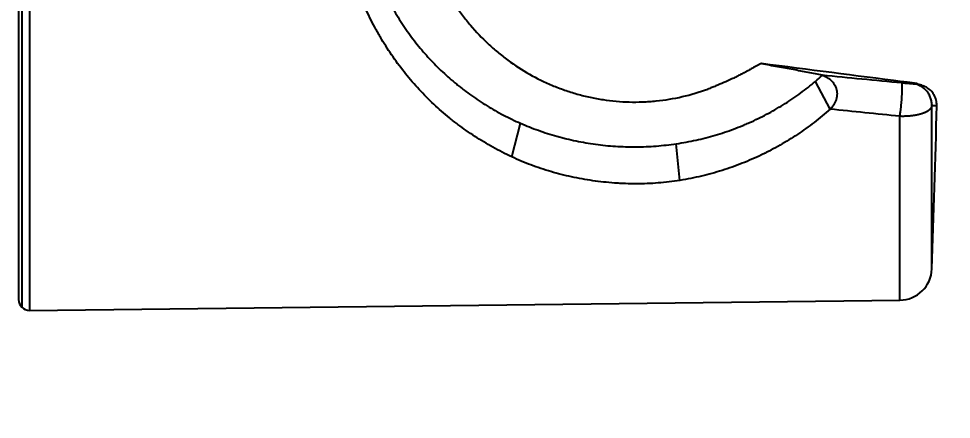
# Model space of a CAD drawing. Extents: x 9119 to 14551, y -233 to 2082.
# Drawn here: x 12626.03 to 12669.19, y 1761.05 to 1779.58 of the extents above; entities that cross this region are included whole.
import ezdxf

# ---------------------------------------------------------------- set-up
doc = ezdxf.new("R2010")
doc.units = 0
doc.header["$LTSCALE"] = 10
doc.header["$MEASUREMENT"] = 0
doc.header["$PDMODE"] = 3
doc.header["$PDSIZE"] = -10
doc.layers.get('0').update_dxf_attribs({"linetype": 'CONTINUOUS'})
doc.layers.get('DEFPOINTS').update_dxf_attribs({"linetype": 'CONTINUOUS'})
doc.layers.add('1', color=7, linetype='CONTINUOUS', true_color=0xffffff)
doc.styles.add('Daelim Dimension', font='')
doc.styles.get('Daelim Dimension').set_extended_font_data('나눔고딕')
doc.dimstyles.new('DEFAULT', dxfattribs={"dimscale": 2, "dimtxt": 2, "dimasz": 2, "dimexe": 0, "dimexo": 2, "dimgap": 1, "dimtad": 1, "dimdec": 1, "dimzin": 9, "dimdsep": 46, "dimtxsty": 'Daelim Dimension', "dimcen": 0.5, "dimclrd": 252, "dimclre": 252, "dimclrt": 3, "dimadec": 1, "dimazin": 0, "dimtfac": 1, "dimtdec": 1, "dimtix": 1, "dimtmove": 0, "dimatfit": 3, "dimfxl": 1, "dimtolj": 1, "dimtzin": 1, "dimlwd": 9, "dimlwe": 9, "dimarcsym": 0})

# ---------------------------------------------------------------- blocks, each defined once
blk = doc.blocks.new('*D12')
at = {"color": 5, "lineweight": 9, "ltscale": 0.5, "transparency": 16777216}
for p, q in [((12621.529, 1845.981), (12877.045, 1845.981)), ((12875.045, 1837.981), (12875.045, 1339.499)), ((12371.529, 1331.499), (12877.045, 1331.499))]:
    blk.add_line(p, q, dxfattribs=at)
at = {"color": 5, "ltscale": 0.5, "transparency": 16777216}
for points in [[(12873.711, 1837.981), (12876.378, 1837.981), (12875.045, 1845.981)], [(12873.711, 1339.499), (12876.378, 1339.499), (12875.045, 1331.499)]]:
    blk.add_solid(points, dxfattribs=at)
at = {"layer": 'DEFPOINTS', "color": 0, "ltscale": 0.5, "transparency": 16777216}
for p in [(12617.529, 1845.981), (12367.529, 1331.499), (12875.045, 1331.499)]:
    blk.add_point(p, dxfattribs=at)
at = {"color": 7, "ltscale": 0.5, "transparency": 16777216, "insert": (12862.272, 1588.74), "char_height": 20, "attachment_point": 5, "rotation": 90, "style": 'Daelim Dimension'}
blk.add_mtext('\\A1;514', dxfattribs=at)

msp = doc.modelspace()

# ---------------------------------------------------------------- linework, layer by layer
at = {"layer": '1', "color": 7, "linetype": 'Continuous', "lineweight": -3}
for p, q in [((12626.029, 1785.981), (12626.029, 1766.581)), ((12626.175, 1785.981), (12626.175, 1766.228)), ((12626.529, 1785.981), (12626.529, 1766.081)), ((12663.572, 1775.391), (12662.893, 1776.677)), ((12668.285, 1768.001), (12668.285, 1775.556)), ((12648.845, 1773.185), (12649.256, 1774.739)), ((12666.804, 1766.557), (12666.804, 1775.062)), ((12656.628, 1772.097), (12656.46, 1773.792)), ((12626.529, 1766.081), (12666.804, 1766.557))]:
    msp.add_line(p, q, dxfattribs=at)
for centre, radius, start, end in [((12191.812, 1785.981), 476.812, 357.83886, 358.74657), ((12666.786, 1768.057), 1.5, 270.6772, 357.8389), ((12626.529, 1766.581), 0.5, 180, 225), ((12626.529, 1766.581), 0.5, 225, 270)]:
    msp.add_arc(centre, radius, start, end, dxfattribs=at)
for points, knots in [([(12649.272, 1797.23), (12649.002, 1797.112), (12648.738, 1796.987), (12648.222, 1796.719), (12647.97, 1796.577), (12647.478, 1796.278), (12647.237, 1796.12), (12646.885, 1795.871), (12646.711, 1795.744), (12646.54, 1795.612), (12646.426, 1795.523), (12646.37, 1795.478), (12646.091, 1795.25), (12645.875, 1795.061), (12645.457, 1794.67), (12645.255, 1794.467), (12644.865, 1794.048), (12644.677, 1793.831), (12644.315, 1793.383), (12644.14, 1793.151), (12643.806, 1792.671), (12643.646, 1792.423), (12643.455, 1792.102), (12643.418, 1792.037), (12643.344, 1791.907), (12643.234, 1791.711), (12643.13, 1791.512), (12642.93, 1791.109), (12642.806, 1790.835), (12642.577, 1790.275), (12642.472, 1789.99), (12642.33, 1789.551), (12642.286, 1789.404), (12642.222, 1789.18), (12642.192, 1789.067), (12642.163, 1788.954), (12642.144, 1788.878), (12642.134, 1788.84), (12642.052, 1788.497), (12641.991, 1788.191), (12641.893, 1787.575), (12641.855, 1787.266), (12641.805, 1786.644), (12641.792, 1786.331), (12641.79, 1785.859), (12641.793, 1785.702), (12641.802, 1785.465), (12641.805, 1785.385), (12641.814, 1785.227), (12641.819, 1785.147), (12641.849, 1784.752), (12641.886, 1784.439), (12641.982, 1783.821), (12642.042, 1783.516), (12642.184, 1782.912), (12642.266, 1782.614), (12642.383, 1782.246), (12642.407, 1782.173), (12642.457, 1782.026), (12642.483, 1781.953), (12642.561, 1781.736), (12642.616, 1781.593), (12642.787, 1781.168), (12642.911, 1780.893), (12643.177, 1780.355), (12643.319, 1780.092), (12643.545, 1779.708), (12643.661, 1779.519), (12643.783, 1779.332), (12643.865, 1779.209), (12643.906, 1779.148), (12644.117, 1778.844), (12644.292, 1778.609), (12644.656, 1778.156), (12644.845, 1777.937), (12645.236, 1777.514), (12645.439, 1777.31), (12645.858, 1776.916), (12646.074, 1776.727), (12646.353, 1776.498), (12646.41, 1776.453), (12646.523, 1776.363), (12646.694, 1776.231), (12646.868, 1776.103), (12647.221, 1775.853), (12647.461, 1775.695), (12647.953, 1775.394), (12648.205, 1775.252), (12648.721, 1774.984), (12648.986, 1774.857), (12649.256, 1774.739)], [0, 0, 0, 0, 0.03125, 0.03125, 0.0625, 0.0625, 0.09375, 0.09375, 0.109375, 0.117187, 0.117187, 0.125, 0.125, 0.15625, 0.15625, 0.1875, 0.1875, 0.21875, 0.21875, 0.25, 0.25, 0.28125, 0.28125, 0.289062, 0.289062, 0.296875, 0.3125, 0.3125, 0.34375, 0.34375, 0.375, 0.375, 0.390625, 0.390625, 0.398437, 0.402344, 0.402344, 0.40625, 0.40625, 0.4375, 0.4375, 0.46875, 0.46875, 0.5, 0.5, 0.515625, 0.515625, 0.523437, 0.523437, 0.53125, 0.53125, 0.5625, 0.5625, 0.59375, 0.59375, 0.625, 0.625, 0.632812, 0.632812, 0.640625, 0.640625, 0.65625, 0.65625, 0.6875, 0.6875, 0.71875, 0.71875, 0.734375, 0.742187, 0.742187, 0.75, 0.75, 0.78125, 0.78125, 0.8125, 0.8125, 0.84375, 0.84375, 0.875, 0.875, 0.882812, 0.882812, 0.890625, 0.90625, 0.90625, 0.9375, 0.9375, 0.96875, 0.96875, 1, 1, 1, 1]), ([(12648.845, 1773.185), (12648.547, 1773.325), (12648.256, 1773.474), (12647.688, 1773.79), (12647.411, 1773.957), (12646.871, 1774.308), (12646.607, 1774.493), (12646.285, 1774.736), (12646.221, 1774.785), (12646.094, 1774.884), (12646.031, 1774.935), (12645.843, 1775.087), (12645.72, 1775.191), (12645.357, 1775.508), (12645.123, 1775.727), (12644.672, 1776.18), (12644.454, 1776.415), (12644.034, 1776.901), (12643.833, 1777.151), (12643.444, 1777.67), (12643.258, 1777.937), (12642.99, 1778.352), (12642.903, 1778.492), (12642.775, 1778.706), (12642.733, 1778.778), (12642.65, 1778.923), (12642.446, 1779.286), (12642.258, 1779.658), (12641.977, 1780.265), (12641.847, 1780.574), (12641.608, 1781.206), (12641.499, 1781.528), (12641.352, 1782.021), (12641.306, 1782.187), (12641.241, 1782.438), (12641.22, 1782.522), (12641.18, 1782.692), (12641.16, 1782.777), (12641.067, 1783.201), (12641.005, 1783.544), (12640.905, 1784.232), (12640.868, 1784.579), (12640.818, 1785.277), (12640.805, 1785.628), (12640.805, 1785.981)], [0, 0, 0, 0, 0.0625, 0.0625, 0.125, 0.125, 0.1875, 0.1875, 0.203125, 0.203125, 0.21875, 0.21875, 0.25, 0.25, 0.3125, 0.3125, 0.375, 0.375, 0.4375, 0.4375, 0.5, 0.5, 0.53125, 0.53125, 0.546875, 0.546875, 0.5625, 0.625, 0.625, 0.6875, 0.6875, 0.75, 0.75, 0.78125, 0.78125, 0.796875, 0.796875, 0.8125, 0.8125, 0.875, 0.875, 0.9375, 0.9375, 1, 1, 1, 1]), ([(12644.482, 1785.981), (12644.482, 1785.565), (12644.507, 1785.154), (12644.604, 1784.342), (12644.676, 1783.94), (12644.819, 1783.345), (12644.873, 1783.148), (12644.947, 1782.903), (12644.962, 1782.854), (12644.994, 1782.756), (12645.042, 1782.61), (12645.092, 1782.466), (12645.269, 1781.99), (12645.43, 1781.621), (12645.793, 1780.908), (12645.995, 1780.563), (12646.244, 1780.188), (12646.272, 1780.146), (12646.329, 1780.064), (12646.415, 1779.94), (12646.503, 1779.819), (12646.683, 1779.58), (12646.807, 1779.426), (12647.191, 1778.973), (12647.462, 1778.688), (12647.894, 1778.285), (12648.042, 1778.155), (12648.27, 1777.965), (12648.348, 1777.903), (12648.504, 1777.781), (12648.583, 1777.72), (12648.985, 1777.425), (12649.318, 1777.209), (12650.006, 1776.819), (12650.362, 1776.644), (12650.914, 1776.413), (12651.101, 1776.341), (12651.483, 1776.208), (12651.676, 1776.147), (12652.071, 1776.036), (12652.269, 1775.987), (12652.668, 1775.901), (12652.868, 1775.864), (12653.471, 1775.773), (12653.876, 1775.737), (12654.49, 1775.721), (12654.696, 1775.722), (12655.006, 1775.734), (12655.109, 1775.739), (12655.265, 1775.75), (12655.317, 1775.754), (12655.42, 1775.763), (12655.472, 1775.767), (12655.936, 1775.814), (12656.34, 1775.881), (12657.136, 1776.064), (12657.528, 1776.18), (12657.912, 1776.32)], [0, 0, 0, 0, 0.0625, 0.0625, 0.125, 0.125, 0.15625, 0.15625, 0.164062, 0.164062, 0.171875, 0.1875, 0.1875, 0.25, 0.25, 0.3125, 0.3125, 0.320312, 0.320312, 0.328125, 0.34375, 0.34375, 0.375, 0.375, 0.4375, 0.4375, 0.46875, 0.46875, 0.484375, 0.484375, 0.5, 0.5, 0.5625, 0.5625, 0.625, 0.625, 0.65625, 0.65625, 0.6875, 0.6875, 0.71875, 0.71875, 0.75, 0.75, 0.8125, 0.8125, 0.84375, 0.84375, 0.859375, 0.859375, 0.867187, 0.867187, 0.875, 0.875, 0.9375, 0.9375, 1, 1, 1, 1]), ([(12660.397, 1777.501), (12660.394, 1777.502), (12660.389, 1777.501), (12660.374, 1777.497), (12660.365, 1777.493), (12660.349, 1777.486), (12660.343, 1777.484), (12660.331, 1777.478), (12660.324, 1777.475), (12660.303, 1777.464), (12660.288, 1777.456), (12660.255, 1777.439), (12660.237, 1777.43), (12660.209, 1777.414), (12660.2, 1777.409), (12660.18, 1777.398), (12660.17, 1777.393), (12660.118, 1777.364), (12660.074, 1777.34), (12659.981, 1777.287), (12659.932, 1777.26), (12659.856, 1777.217), (12659.83, 1777.203), (12659.777, 1777.174), (12659.75, 1777.159), (12659.669, 1777.115), (12659.614, 1777.086), (12659.502, 1777.026), (12659.445, 1776.996), (12659.358, 1776.952), (12659.329, 1776.937), (12659.27, 1776.907), (12659.24, 1776.892), (12659.15, 1776.847), (12659.09, 1776.818), (12658.909, 1776.732), (12658.787, 1776.676), (12658.54, 1776.567), (12658.416, 1776.515), (12658.228, 1776.439), (12658.164, 1776.415), (12658.038, 1776.366), (12657.975, 1776.343), (12657.912, 1776.32)], [0, 0, 0, 0, 0.03125, 0.03125, 0.0625, 0.0625, 0.078125, 0.078125, 0.09375, 0.09375, 0.125, 0.125, 0.15625, 0.15625, 0.171875, 0.171875, 0.1875, 0.1875, 0.25, 0.25, 0.3125, 0.3125, 0.34375, 0.34375, 0.375, 0.375, 0.4375, 0.4375, 0.5, 0.5, 0.53125, 0.53125, 0.5625, 0.5625, 0.625, 0.625, 0.75, 0.75, 0.875, 0.875, 0.9375, 0.9375, 1, 1, 1, 1]), ([(12660.397, 1777.501), (12660.656, 1777.458), (12660.905, 1777.414), (12661.391, 1777.326), (12661.628, 1777.282), (12662.093, 1777.193), (12662.32, 1777.149), (12662.769, 1777.061), (12662.99, 1777.017), (12663.209, 1776.973)], [0, 0, 0, 0, 0.25, 0.25, 0.5, 0.5, 0.75, 0.75, 1, 1, 1, 1]), ([(12663.572, 1775.391), (12663.604, 1775.419), (12663.634, 1775.45), (12663.692, 1775.515), (12663.72, 1775.549), (12663.758, 1775.604), (12663.77, 1775.624), (12663.794, 1775.662), (12663.805, 1775.682), (12663.835, 1775.743), (12663.853, 1775.786), (12663.871, 1775.841), (12663.875, 1775.852), (12663.881, 1775.875), (12663.89, 1775.908), (12663.901, 1775.965), (12663.907, 1776.01), (12663.909, 1776.044), (12663.91, 1776.056), (12663.911, 1776.079), (12663.911, 1776.09), (12663.91, 1776.148), (12663.906, 1776.192), (12663.894, 1776.257), (12663.89, 1776.279), (12663.881, 1776.31), (12663.878, 1776.321), (12663.872, 1776.341), (12663.869, 1776.352), (12663.851, 1776.402), (12663.834, 1776.44), (12663.806, 1776.494), (12663.796, 1776.511), (12663.774, 1776.546), (12663.763, 1776.562), (12663.728, 1776.61), (12663.703, 1776.64), (12663.65, 1776.696), (12663.623, 1776.721), (12663.58, 1776.757), (12663.565, 1776.769), (12663.535, 1776.791), (12663.519, 1776.802), (12663.473, 1776.832), (12663.441, 1776.851), (12663.344, 1776.901), (12663.277, 1776.928), (12663.207, 1776.949)], [0, 0, 0, 0, 0.0625, 0.0625, 0.125, 0.125, 0.15625, 0.15625, 0.1875, 0.1875, 0.25, 0.25, 0.265625, 0.265625, 0.28125, 0.3125, 0.34375, 0.34375, 0.359375, 0.359375, 0.375, 0.375, 0.4375, 0.4375, 0.46875, 0.46875, 0.484375, 0.484375, 0.5, 0.5, 0.5625, 0.5625, 0.59375, 0.59375, 0.625, 0.625, 0.6875, 0.6875, 0.75, 0.75, 0.78125, 0.78125, 0.8125, 0.8125, 0.875, 0.875, 1, 1, 1, 1]), ([(12656.46, 1773.792), (12656.771, 1773.838), (12657.076, 1773.894), (12657.675, 1774.027), (12657.969, 1774.103), (12658.548, 1774.274), (12658.833, 1774.369), (12659.254, 1774.525), (12659.393, 1774.58), (12659.6, 1774.665), (12659.668, 1774.694), (12659.805, 1774.753), (12659.873, 1774.783), (12660.211, 1774.937), (12660.475, 1775.067), (12660.863, 1775.276), (12661.054, 1775.384), (12661.242, 1775.496), (12661.367, 1775.572), (12661.429, 1775.61), (12661.737, 1775.805), (12661.977, 1775.968), (12662.444, 1776.31), (12662.672, 1776.489), (12662.893, 1776.677)], [0, 0, 0, 0, 0.125, 0.125, 0.25, 0.25, 0.375, 0.375, 0.4375, 0.4375, 0.46875, 0.46875, 0.5, 0.5, 0.625, 0.625, 0.6875, 0.71875, 0.71875, 0.75, 0.75, 0.875, 0.875, 1, 1, 1, 1]), ([(12667.321, 1776.579), (12667.317, 1776.579), (12667.298, 1776.58), (12667.229, 1776.582), (12667.099, 1776.586), (12666.977, 1776.589), (12666.903, 1776.592)], [0, 0, 0, 0, 0.210012, 0.442149, 0.702368, 1, 1, 1, 1]), ([(12667.413, 1776.599), (12667.412, 1776.599), (12667.404, 1776.6), (12667.378, 1776.603), (12667.336, 1776.609), (12667.28, 1776.616), (12667.208, 1776.625), (12667.137, 1776.634), (12667.075, 1776.642), (12667.008, 1776.651), (12666.955, 1776.658), (12666.919, 1776.662)], [0, 0, 0, 0, 0.125, 0.25, 0.375, 0.5, 0.625, 0.75, 0.8125, 0.875, 1, 1, 1, 1]), ([(12667.382, 1776.573), (12667.386, 1776.573), (12667.393, 1776.573), (12667.403, 1776.572), (12667.413, 1776.572), (12667.423, 1776.571), (12667.433, 1776.571), (12667.443, 1776.57), (12667.452, 1776.57), (12667.461, 1776.569), (12667.47, 1776.569), (12667.479, 1776.568), (12667.488, 1776.568), (12667.496, 1776.567), (12667.504, 1776.567), (12667.512, 1776.567), (12667.52, 1776.566), (12667.527, 1776.566), (12667.535, 1776.566), (12667.542, 1776.565), (12667.548, 1776.565), (12667.555, 1776.565), (12667.561, 1776.564), (12667.567, 1776.564), (12667.573, 1776.564), (12667.578, 1776.563), (12667.584, 1776.563), (12667.588, 1776.563), (12667.593, 1776.563), (12667.598, 1776.563), (12667.602, 1776.563), (12667.605, 1776.563), (12667.609, 1776.562), (12667.612, 1776.562), (12667.615, 1776.562), (12667.618, 1776.562), (12667.62, 1776.563), (12667.622, 1776.563), (12667.623, 1776.563), (12667.625, 1776.563), (12667.626, 1776.563), (12667.626, 1776.563), (12667.626, 1776.564), (12667.626, 1776.564), (12667.625, 1776.565), (12667.623, 1776.565), (12667.62, 1776.566), (12667.617, 1776.567), (12667.613, 1776.568), (12667.608, 1776.568), (12667.603, 1776.569), (12667.597, 1776.571), (12667.589, 1776.572), (12667.581, 1776.573), (12667.573, 1776.575), (12667.563, 1776.576), (12667.552, 1776.578), (12667.541, 1776.58), (12667.528, 1776.582), (12667.515, 1776.584), (12667.5, 1776.586), (12667.485, 1776.588), (12667.469, 1776.59), (12667.451, 1776.593), (12667.433, 1776.596), (12667.419, 1776.598), (12667.413, 1776.599)], [0, 0, 0, 0, 0.011243, 0.022549, 0.03392, 0.045355, 0.056853, 0.068416, 0.080042, 0.091733, 0.103488, 0.115307, 0.127191, 0.139139, 0.151151, 0.163228, 0.175369, 0.187574, 0.199845, 0.21218, 0.224579, 0.237043, 0.249573, 0.262167, 0.274826, 0.287549, 0.300338, 0.313192, 0.326112, 0.339096, 0.352146, 0.365261, 0.378441, 0.391687, 0.404999, 0.418376, 0.431819, 0.445327, 0.458901, 0.472542, 0.486248, 0.50002, 0.518873, 0.537897, 0.557092, 0.576458, 0.595994, 0.615702, 0.635582, 0.655634, 0.675857, 0.696253, 0.716821, 0.737561, 0.758475, 0.779561, 0.800821, 0.822255, 0.843862, 0.865643, 0.887599, 0.909729, 0.932034, 0.954514, 0.977169, 1, 1, 1, 1]), ([(12668.285, 1775.556), (12668.286, 1775.613), (12668.282, 1775.672), (12668.264, 1775.791), (12668.249, 1775.851), (12668.207, 1775.97), (12668.18, 1776.028), (12668.115, 1776.14), (12668.076, 1776.193), (12667.99, 1776.291), (12667.941, 1776.335), (12667.838, 1776.414), (12667.728, 1776.481), (12667.554, 1776.547), (12667.439, 1776.568), (12667.382, 1776.573)], [0, 0, 0, 0, 0.125, 0.125, 0.25, 0.25, 0.375, 0.375, 0.5, 0.5, 0.625, 0.625, 0.75, 0.875, 1, 1, 1, 1]), ([(12667.583, 1776.561), (12667.582, 1776.56), (12667.569, 1776.561), (12667.538, 1776.563), (12667.527, 1776.564)], [0, 0, 0, 0, 0.713686, 1, 1, 1, 1]), ([(12668.51, 1775.541), (12668.51, 1775.56), (12668.51, 1775.664), (12668.483, 1775.814), (12668.425, 1775.992), (12668.327, 1776.15), (12668.187, 1776.305), (12668.009, 1776.424), (12667.802, 1776.507), (12667.655, 1776.549), (12667.579, 1776.562)], [0, 0, 0, 0, 0.004719, 0.027471, 0.081266, 0.163034, 0.273137, 0.464331, 0.706547, 1, 1, 1, 1]), ([(12668.285, 1775.556), (12668.285, 1775.554), (12668.284, 1775.549), (12668.283, 1775.541), (12668.282, 1775.534), (12668.28, 1775.527), (12668.278, 1775.52), (12668.276, 1775.512), (12668.274, 1775.505), (12668.271, 1775.498), (12668.269, 1775.491), (12668.266, 1775.484), (12668.262, 1775.477), (12668.259, 1775.471), (12668.256, 1775.464), (12668.252, 1775.457), (12668.248, 1775.451), (12668.244, 1775.444), (12668.24, 1775.438), (12668.235, 1775.431), (12668.23, 1775.425), (12668.226, 1775.419), (12668.221, 1775.412), (12668.216, 1775.406), (12668.21, 1775.4), (12668.205, 1775.394), (12668.199, 1775.388), (12668.194, 1775.382), (12668.188, 1775.377), (12668.182, 1775.371), (12668.176, 1775.365), (12668.17, 1775.36), (12668.163, 1775.354), (12668.157, 1775.349), (12668.15, 1775.344), (12668.143, 1775.338), (12668.137, 1775.333), (12668.13, 1775.328), (12668.123, 1775.323), (12668.116, 1775.318), (12668.109, 1775.313), (12668.101, 1775.308), (12668.094, 1775.303), (12668.087, 1775.299), (12668.079, 1775.294), (12668.072, 1775.29), (12668.064, 1775.285), (12668.056, 1775.281), (12668.049, 1775.276), (12668.041, 1775.272), (12668.033, 1775.268), (12668.025, 1775.264), (12668.017, 1775.26), (12668.009, 1775.256), (12668.001, 1775.252), (12667.993, 1775.248), (12667.985, 1775.244), (12667.977, 1775.24), (12667.969, 1775.237), (12667.96, 1775.233), (12667.952, 1775.23), (12667.944, 1775.226), (12667.936, 1775.223), (12667.928, 1775.219), (12667.919, 1775.216), (12667.911, 1775.213), (12667.903, 1775.21), (12667.895, 1775.207), (12667.886, 1775.203), (12667.878, 1775.2), (12667.87, 1775.197), (12667.862, 1775.195), (12667.853, 1775.192), (12667.845, 1775.189), (12667.837, 1775.186), (12667.829, 1775.183), (12667.813, 1775.178), (12667.791, 1775.171), (12667.76, 1775.162), (12667.729, 1775.154), (12667.697, 1775.145), (12667.665, 1775.137), (12667.632, 1775.13), (12667.599, 1775.123), (12667.565, 1775.116), (12667.531, 1775.11), (12667.496, 1775.104), (12667.461, 1775.098), (12667.426, 1775.093), (12667.391, 1775.088), (12667.355, 1775.084), (12667.319, 1775.08), (12667.283, 1775.076), (12667.246, 1775.073), (12667.209, 1775.07), (12667.173, 1775.068), (12667.136, 1775.065), (12667.099, 1775.064), (12667.062, 1775.062), (12667.025, 1775.061), (12666.988, 1775.06), (12666.951, 1775.06), (12666.914, 1775.06), (12666.877, 1775.061), (12666.84, 1775.061), (12666.816, 1775.062), (12666.804, 1775.062)], [0, 0, 0, 0, 0.008671, 0.017292, 0.025863, 0.034385, 0.042857, 0.051279, 0.059651, 0.067973, 0.076246, 0.084469, 0.092641, 0.100764, 0.108837, 0.11686, 0.124834, 0.132757, 0.14063, 0.148454, 0.156227, 0.163951, 0.171625, 0.179248, 0.186822, 0.194346, 0.201819, 0.209243, 0.216617, 0.22394, 0.231214, 0.238438, 0.245611, 0.252735, 0.259808, 0.266831, 0.273805, 0.280728, 0.287601, 0.294424, 0.301197, 0.30792, 0.314592, 0.321215, 0.327787, 0.33431, 0.340782, 0.347204, 0.353576, 0.359898, 0.366169, 0.372391, 0.378562, 0.384683, 0.390754, 0.396775, 0.402746, 0.408666, 0.414537, 0.420357, 0.426127, 0.431847, 0.437516, 0.443136, 0.448705, 0.454224, 0.459693, 0.465112, 0.470481, 0.475799, 0.481067, 0.486286, 0.491454, 0.496571, 0.501639, 0.506657, 0.511624, 0.529534, 0.547364, 0.565115, 0.582788, 0.600382, 0.617899, 0.635337, 0.652698, 0.669982, 0.687189, 0.704319, 0.721373, 0.738351, 0.755253, 0.772081, 0.788833, 0.805511, 0.822115, 0.838646, 0.855103, 0.871488, 0.8878, 0.90404, 0.920209, 0.936307, 0.952335, 0.968293, 0.984181, 1, 1, 1, 1]), ([(12668.51, 1775.551), (12668.51, 1775.551), (12668.51, 1775.55), (12668.51, 1775.55), (12668.509, 1775.55), (12668.508, 1775.55), (12668.506, 1775.55), (12668.504, 1775.549), (12668.502, 1775.549), (12668.499, 1775.549), (12668.495, 1775.549), (12668.491, 1775.549), (12668.486, 1775.549), (12668.481, 1775.549), (12668.476, 1775.549), (12668.469, 1775.549), (12668.462, 1775.549), (12668.455, 1775.55), (12668.447, 1775.55), (12668.439, 1775.55), (12668.429, 1775.55), (12668.42, 1775.551), (12668.409, 1775.551), (12668.398, 1775.551), (12668.386, 1775.552), (12668.374, 1775.552), (12668.361, 1775.553), (12668.347, 1775.554), (12668.333, 1775.554), (12668.317, 1775.555), (12668.302, 1775.556), (12668.29, 1775.556), (12668.285, 1775.556)], [0, 0, 0, 0, 0.000296, 0.031619, 0.063166, 0.094939, 0.126936, 0.159159, 0.191607, 0.224279, 0.257177, 0.290299, 0.323647, 0.357219, 0.391017, 0.42504, 0.459287, 0.49376, 0.528457, 0.56338, 0.598527, 0.6339, 0.669497, 0.70532, 0.741367, 0.77764, 0.814137, 0.85086, 0.887807, 0.92498, 0.962378, 1, 1, 1, 1]), ([(12663.572, 1775.391), (12663.334, 1775.179), (12663.091, 1774.976), (12662.59, 1774.589), (12662.334, 1774.404), (12661.807, 1774.052), (12661.536, 1773.885), (12661.12, 1773.647), (12660.909, 1773.532), (12660.693, 1773.421), (12660.548, 1773.349), (12660.475, 1773.313), (12660.109, 1773.137), (12659.811, 1773.007), (12659.205, 1772.768), (12658.897, 1772.659), (12658.269, 1772.461), (12657.949, 1772.373), (12657.298, 1772.218), (12656.967, 1772.152), (12656.628, 1772.097)], [0, 0, 0, 0, 0.125, 0.125, 0.25, 0.25, 0.375, 0.375, 0.4375, 0.46875, 0.46875, 0.5, 0.5, 0.625, 0.625, 0.75, 0.75, 0.875, 0.875, 1, 1, 1, 1]), ([(12649.256, 1774.739), (12649.525, 1774.622), (12649.799, 1774.514), (12650.359, 1774.313), (12650.645, 1774.222), (12651.01, 1774.119), (12651.083, 1774.099), (12651.23, 1774.061), (12651.45, 1774.005), (12651.673, 1773.955), (12652.119, 1773.862), (12652.42, 1773.81), (12653.028, 1773.727), (12653.335, 1773.696), (12653.8, 1773.666), (12653.956, 1773.659), (12654.192, 1773.652), (12654.27, 1773.65), (12654.389, 1773.649), (12654.428, 1773.648), (12654.507, 1773.648), (12654.862, 1773.649), (12655.215, 1773.664), (12655.84, 1773.712), (12656.151, 1773.747), (12656.46, 1773.792)], [0, 0, 0, 0, 0.125, 0.125, 0.25, 0.25, 0.28125, 0.28125, 0.3125, 0.375, 0.375, 0.5, 0.5, 0.625, 0.625, 0.6875, 0.6875, 0.71875, 0.71875, 0.734375, 0.734375, 0.75, 0.875, 0.875, 1, 1, 1, 1]), ([(12656.628, 1772.097), (12656.294, 1772.042), (12655.959, 1772.003), (12655.287, 1771.952), (12654.95, 1771.939), (12654.444, 1771.939), (12654.275, 1771.942), (12654.021, 1771.951), (12653.894, 1771.957), (12653.767, 1771.965), (12653.682, 1771.97), (12653.639, 1771.973), (12653.258, 1772.001), (12652.923, 1772.037), (12652.262, 1772.132), (12651.936, 1772.191), (12651.29, 1772.331), (12650.971, 1772.411), (12650.341, 1772.595), (12650.032, 1772.698), (12649.428, 1772.925), (12649.133, 1773.049), (12648.845, 1773.185)], [0, 0, 0, 0, 0.125, 0.125, 0.25, 0.25, 0.3125, 0.3125, 0.34375, 0.359375, 0.359375, 0.375, 0.375, 0.5, 0.5, 0.625, 0.625, 0.75, 0.75, 0.875, 0.875, 1, 1, 1, 1])]:
    msp.add_open_spline(points, degree=3, knots=knots, dxfattribs=at)
for points in [[(12666.919, 1776.662), (12664.746, 1776.942), (12662.572, 1777.222), (12660.397, 1777.501)], [(12662.893, 1776.677), (12662.999, 1776.766), (12663.103, 1776.857), (12663.206, 1776.95)], [(12663.205, 1776.949), (12663.213, 1776.964), (12663.215, 1776.972), (12663.209, 1776.973)], [(12663.209, 1776.973), (12664.435, 1776.855), (12665.662, 1776.738), (12666.888, 1776.62)], [(12666.888, 1776.62), (12666.935, 1776.615), (12667.026, 1776.607), (12667.162, 1776.594), (12667.276, 1776.583), (12667.357, 1776.575), (12667.379, 1776.573), (12667.382, 1776.573)], [(12666.804, 1775.062), (12665.726, 1775.172), (12664.649, 1775.281), (12663.572, 1775.391)]]:
    msp.add_open_spline(points, degree=3, dxfattribs=at)
msp.add_rational_spline([(12666.804, 1775.062), (12666.916, 1775.809), (12666.959, 1776.611), (12666.888, 1776.62)], [1.00000062826, 0.647335299143, 0.647335507388, 1.000001253], degree=3, dxfattribs=at)

# ---------------------------------------------------------------- dimensions: what is measured, and where the dimension line sits
at = {"color": 5, "ltscale": 0.5}
dim = msp.add_linear_dim(base=(12875.045, 1331.499), p1=(12617.529, 1845.981), p2=(12367.529, 1331.499), angle=90, dimstyle='DEFAULT', override={"dimtxt": 10, "dimasz": 4, "dimexe": 1, "dimdec": 0, "dimclrd": 5, "dimclre": 5, "dimclrt": 7}, dxfattribs=at)
dim.commit()
dim.dimension.update_dxf_attribs({"geometry": '*D12', "text_midpoint": (12862.272, 1588.74)})

doc.saveas('drawing.dxf')
